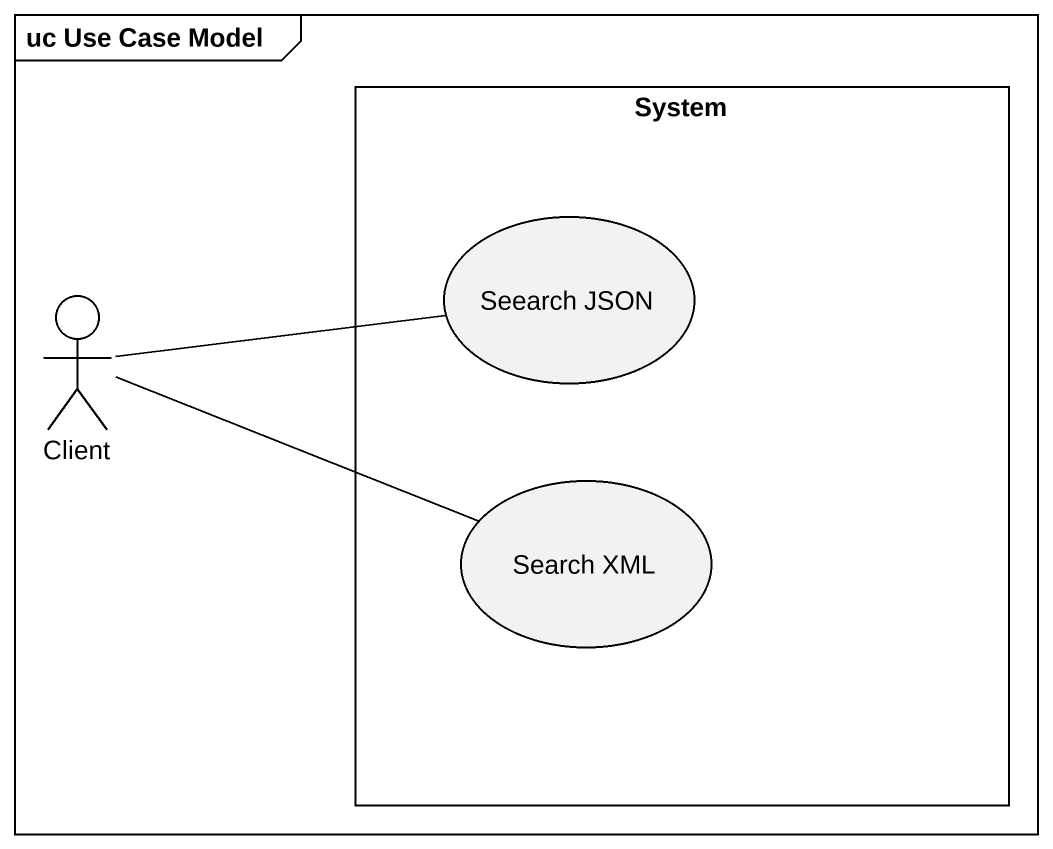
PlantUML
@startuml
mainframe uc Use Case Model
rectangle System {
  usecase "Seearch JSON" as Seearch_JSON
  usecase "Search XML" as Search_XML
}
actor Client
Client -right- Seearch_JSON
Client -right- Search_XML
@enduml
